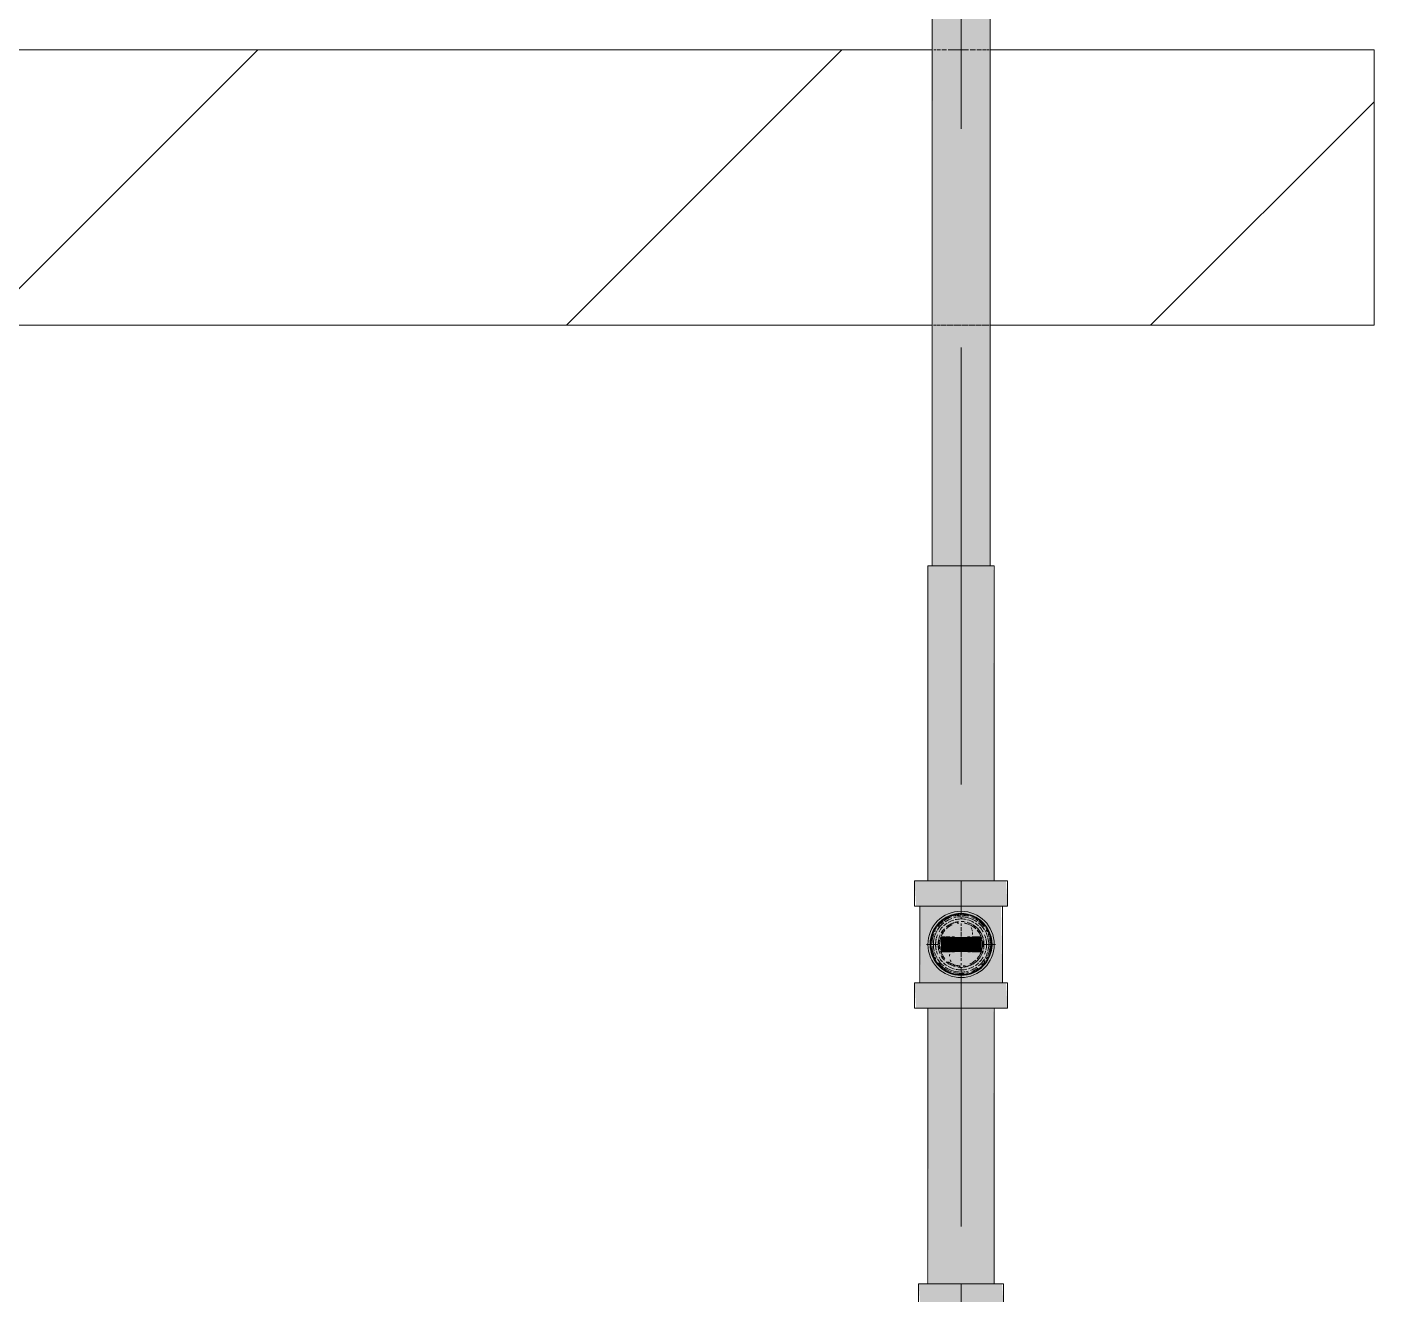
# Model space of a CAD drawing. Header units: millimetres. Extents: x -4000 to 187956, y -58990 to 162485.
# Drawn here: x 11471 to 12450, y 134196 to 135117 of the extents above; entities that cross this region are included whole.
import ezdxf

# ---------------------------------------------------------------- set-up
doc = ezdxf.new("R2010")
doc.units = ezdxf.units.MM
doc.linetypes.add('Dash 1_16_', pattern=[317.5, 158.75, -158.75])
for name, color, linetype, lineweight in [('A-WALL', 113, 'Continuous', 13), ('A-WALL-PATT', 111, 'Continuous', 13), ('F-SPRN', 3, 'Continuous', 9), ('P-PIPE', 3, 'Continuous', 9), ('P-PIPE-CNTR', 3, 'Continuous', 9)]:
    doc.layers.add(name, color=color, linetype=linetype, lineweight=lineweight)

# ---------------------------------------------------------------- blocks, each defined once
blk = doc.blocks.new('CMF2_NHAXUONG_A_rvt-1-FFS - TANG 1')
at = {"layer": 'A-WALL-PATT', "lineweight": 9}
h = blk.add_hatch(dxfattribs=at)
h.set_pattern_fill('FP_12', color=250, style=0, pattern_type=2)
h.set_pattern_definition([(45, (0, 0), (-212.13203, 212.13203), [])])
h.paths.add_polyline_path([(7950.14, 134900), (12450, 134900), (12450, 135100), (7950.14, 135100), (7950.14, 135076.24)])
at = {"layer": 'A-WALL', "color": 50, "lineweight": 15}
for p, q in [((12129.08, 135100), (10049.79, 135100)), ((12450, 135100), (12170.92, 135100)), ((12450, 134900), (12450, 135100)), ((9171.01, 134900), (12128.99, 134900)), ((12171.01, 134900), (12450, 134900))]:
    blk.add_line(p, q, dxfattribs=at)
at = {"layer": 'A-WALL', "color": 35, "lineweight": 15}
for p, q in [((12129.08, 135100), (11175.85, 135100)), ((12450, 135100), (12170.92, 135100)), ((12450, 135100), (12450, 134900)), ((9171.01, 134900), (12128.99, 134900)), ((12171.01, 134900), (12450, 134900))]:
    blk.add_line(p, q, dxfattribs=at)
at = {"layer": 'A-WALL', "color": 14, "lineweight": 15}
for p, q in [((12131.74, 135100), (12130.11, 135100)), ((12135.09, 135100), (12132.49, 135100)), ((12139.46, 135100), (12136.07, 135100)), ((12155.46, 135100), (12140.59, 135100)), ((12160.54, 135100), (12156.59, 135100)), ((12164.91, 135100), (12161.52, 135100)), ((12168.26, 135100), (12165.66, 135100)), ((12170.37, 135100), (12168.73, 135100)), ((12129.86, 134900), (12131.74, 134900)), ((12132.09, 134900), (12135.09, 134900)), ((12135.55, 134900), (12139.46, 134900)), ((12139.99, 134900), (12144.55, 134900)), ((12145.11, 134900), (12150, 134900)), ((12150.57, 134900), (12155.46, 134900)), ((12155.99, 134900), (12160.54, 134900)), ((12161, 134900), (12164.91, 134900)), ((12165.26, 134900), (12168.26, 134900)), ((12168.48, 134900), (12170.37, 134900))]:
    blk.add_line(p, q, dxfattribs=at)
at = {"layer": 'A-WALL', "color": 15, "lineweight": 15}
for p, q in [((12131.74, 135100), (12130.11, 135100)), ((12135.09, 135100), (12132.49, 135100)), ((12139.46, 135100), (12136.07, 135100)), ((12155.46, 135100), (12140.59, 135100)), ((12160.54, 135100), (12156.59, 135100)), ((12164.91, 135100), (12161.52, 135100)), ((12168.26, 135100), (12165.66, 135100)), ((12170.37, 135100), (12168.73, 135100)), ((12129.86, 134900), (12131.74, 134900)), ((12132.09, 134900), (12135.09, 134900)), ((12135.55, 134900), (12139.46, 134900)), ((12139.99, 134900), (12144.55, 134900)), ((12145.11, 134900), (12150, 134900)), ((12150.57, 134900), (12155.46, 134900)), ((12155.99, 134900), (12160.54, 134900)), ((12161, 134900), (12164.91, 134900)), ((12165.26, 134900), (12168.26, 134900)), ((12168.48, 134900), (12170.37, 134900))]:
    blk.add_line(p, q, dxfattribs=at)
blk = doc.blocks.new('Sprinkler_Up - DN20-V213-FFS - TANG 1')
at = {"layer": 'F-SPRN', "transparency": 33554534}
for points in [[(-22.24, 0), (-3.89, 0.74), (-1.73, 2.89), (-1.16, 3.47), (-0.42, 5.64), (0.58, 4.05), (1.16, 3.47), (1.73, 2.89), (4.63, 0), (22.24, 0), (17.99, 13.07), (6.87, 21.15), (-6.87, 21.15), (-17.99, 13.07), (-20.54, 5.23)], [(0, -16.67), (4.31, -16.1), (11.79, -11.79), (16.1, -4.31), (15.33, 5.64), (11.79, 11.79), (8.33, 14.44), (0, 16.67), (-4.31, 16.1), (-11.79, 11.79), (-16.1, 4.31), (-16.1, -4.31), (-11.79, -11.79), (-8.33, -14.44)], [(0, -15.6), (7.8, -13.51), (13.51, -7.8), (15.07, -4.04), (14.41, 5.64), (13.51, 7.8), (7.8, 13.51), (0, 15.6), (-7.8, 13.51), (-11.03, 11.03), (-15.07, 4.04), (-15.07, -4.04), (-11.03, -11.03), (-7.8, -13.51)], [(0, -21.15), (6.87, -21.15), (17.99, -13.07), (22.24, 0), (3.89, -0.74), (1.73, -2.89), (1.16, -3.47), (0.58, -4.05), (-0.58, -4.05), (-1.16, -3.47), (-1.73, -2.89), (-4.63, 0), (-22.24, 0), (-17.99, -13.07), (-6.87, -21.15)], [(-10.9, -5.48), (-10.9, 5.4), (-14.51, 5.4), (-14.51, -5.48)], [(-7.66, -5.48), (-7.66, 5.4), (-10.9, 5.4), (-10.9, -5.48)], [(0, -5.48), (0, 5.4), (-7.66, 5.4), (-7.66, -5.48)], [(0, 0), (5.71, 0), (2.85, 4.94), (-2.85, 4.94), (-5.71, 0)], [(-2.85, -4.94), (2.85, -4.94), (5.71, 0), (-5.71, 0)], [(0, 0), (4.63, 0), (0, 4.63), (-4.63, 0)], [(0, -4.63), (4.63, 0), (-4.63, 0)], [(0, -2.56), (1.34, 0), (-1.82, 0)], [(-1.34, 0), (1.82, 0), (0, 2.56)], [(7.66, -5.48), (7.66, 5.4), (0, 5.4), (0, -5.48)], [(10.9, -5.48), (10.9, 5.4), (7.66, 5.4), (7.66, -5.48)], [(14.51, -5.48), (14.51, 5.4), (10.9, 5.4), (10.9, -5.48)]]:
    blk.add_hatch(color=1, dxfattribs=at).paths.add_polyline_path(points)
at = {"layer": 'F-SPRN', "color": 1}
for p, q in [((-11.46, 5.4), (-14.51, 5.4)), ((-14.51, 5.4), (-11.26, 5.4)), ((-14.51, 5.4), (-14.51, 3.68)), ((-14.51, 3.25), (-14.51, 0)), ((-11.46, 5.4), (-11.46, 4.02)), ((-10.9, 1.94), (-10.9, 3.61)), ((-10.82, 5.4), (-8.03, 5.4)), ((-8.08, 5.4), (-10.82, 5.4)), ((-8.08, 5.4), (-8.08, 2.85)), ((-8.08, 2.46), (-8.08, 0.66)), ((-7.66, 4.78), (-7.66, 2.73)), ((-7.66, 4.78), (-7.66, 2.73)), ((-7.66, 2.09), (-7.66, 0.47)), ((-7.66, 2.09), (-7.66, 0.47)), ((-6.7, 5.4), (-4.74, 5.4)), ((-5.75, 3.75), (-5.75, 2.2)), ((-2.08, 0.04), (-2.08, 0)), ((-2.08, 0), (-2.08, -0.08)), ((0.02, 2.08), (-0.06, 2.08)), ((2.08, 0), (2.08, 0.08)), ((2.08, -0.04), (2.08, 0)), ((4.74, 5.4), (6.52, 5.4)), ((7.66, 5.2), (7.66, 2.73)), ((7.66, 5.2), (7.66, 2.73)), ((7.66, 2.28), (7.66, 0.45)), ((7.66, 2.28), (7.66, 0.45)), ((7.74, 5.4), (10.82, 5.4)), ((10.82, 5.4), (8.08, 5.4)), ((8.08, 5.4), (8.08, 2.85)), ((8.08, 2.46), (8.08, 0.42)), ((10.9, 5.4), (14.51, 5.4)), ((10.9, 3.61), (10.9, 0.2)), ((14.51, 5.4), (11.46, 5.4)), ((11.46, 5.4), (11.46, 4.02)), ((11.46, 3.01), (11.46, 0.16)), ((14.51, 5.4), (14.51, -5.48)), ((-14.51, -1.31), (-14.51, -3.68)), ((-11.13, -5.48), (-14.51, -5.48)), ((-14.51, -5.48), (-11.46, -5.48)), ((-10.9, -2.56), (-10.9, -1.31)), ((-10.81, -5.48), (-8.08, -5.48)), ((-7.77, -5.48), (-10.81, -5.48)), ((-8.08, -4.19), (-8.08, -5.48)), ((-7.66, -2.73), (-7.66, -3.99)), ((-7.66, -2.73), (-7.66, -3.99)), ((-6.96, -5.48), (-5.75, -5.48)), ((-4.8, -5.48), (-6.96, -5.48)), ((-5.75, -2.33), (-5.75, -3.75)), ((-2.05, -0.33), (-2.04, -0.41)), ((-2.04, -0.41), (-2.02, -0.49)), ((-2.02, -0.49), (-2, -0.57)), ((-2, -0.57), (-1.97, -0.65)), ((-1.97, -0.65), (-1.94, -0.73)), ((-1.94, -0.73), (-1.91, -0.81)), ((-1.91, -0.81), (-1.88, -0.88)), ((-1.88, -0.88), (-1.84, -0.96)), ((-1.84, -0.96), (-1.8, -1.03)), ((-1.8, -1.03), (-1.76, -1.1)), ((-1.76, -1.1), (-1.71, -1.17)), ((-1.71, -1.17), (-1.67, -1.24)), ((-1.67, -1.24), (-1.62, -1.31)), ((-1.62, -1.31), (-1.56, -1.37)), ((-1.56, -1.37), (-1.51, -1.43)), ((-1.51, -1.43), (-1.45, -1.49)), ((-1.45, -1.49), (-1.39, -1.55)), ((-1.39, -1.55), (-1.32, -1.6)), ((-1.32, -1.6), (-1.26, -1.65)), ((-1.26, -1.65), (-1.19, -1.7)), ((-1.19, -1.7), (-1.12, -1.75)), ((-1.12, -1.75), (-1.05, -1.79)), ((-1.05, -1.79), (-0.98, -1.83)), ((-0.98, -1.83), (-0.9, -1.87)), ((-0.9, -1.87), (-0.83, -1.9)), ((-0.83, -1.9), (-0.75, -1.94)), ((-0.75, -1.94), (-0.67, -1.96)), ((-0.67, -1.96), (-0.6, -1.99)), ((-0.6, -1.99), (-0.52, -2.01)), ((-0.52, -2.01), (-0.43, -2.03)), ((-0.43, -2.03), (-0.35, -2.05)), ((-0.35, -2.05), (-0.27, -2.06)), ((-0.27, -2.06), (-0.19, -2.07)), ((-0.19, -2.07), (-0.11, -2.07)), ((-0.11, -2.07), (-0.02, -2.08)), ((-0.02, -2.08), (0.06, -2.08)), ((0.06, -2.08), (0.14, -2.07)), ((0.14, -2.07), (0.23, -2.06)), ((0.23, -2.06), (0.31, -2.05)), ((0.31, -2.05), (0.39, -2.04)), ((0.39, -2.04), (0.47, -2.02)), ((0.47, -2.02), (0.55, -2)), ((0.55, -2), (0.63, -1.98)), ((0.63, -1.98), (0.71, -1.95)), ((0.71, -1.95), (0.79, -1.92)), ((0.79, -1.92), (0.86, -1.89)), ((0.86, -1.89), (0.94, -1.85)), ((0.94, -1.85), (1.01, -1.81)), ((1.01, -1.81), (1.08, -1.77)), ((1.08, -1.77), (1.15, -1.73)), ((1.15, -1.73), (1.22, -1.68)), ((1.22, -1.68), (1.29, -1.63)), ((1.29, -1.63), (1.35, -1.58)), ((1.35, -1.58), (1.41, -1.52)), ((1.41, -1.52), (1.47, -1.46)), ((1.47, -1.46), (1.53, -1.4)), ((1.53, -1.4), (1.59, -1.34)), ((1.59, -1.34), (1.64, -1.28)), ((1.64, -1.28), (1.69, -1.21)), ((1.69, -1.21), (1.74, -1.14)), ((1.74, -1.14), (1.78, -1.07)), ((1.78, -1.07), (1.82, -1)), ((1.82, -1), (1.86, -0.93)), ((1.86, -0.93), (1.9, -0.85)), ((1.9, -0.85), (1.93, -0.77)), ((1.93, -0.77), (1.96, -0.7)), ((1.96, -0.7), (1.98, -0.62)), ((1.98, -0.62), (2.01, -0.54)), ((2.01, -0.54), (2.03, -0.46)), ((2.03, -0.46), (2.04, -0.38)), ((2.04, -0.38), (2.06, -0.29)), ((2.06, -0.29), (2.07, -0.21)), ((2.07, -0.13), (2.08, -0.04)), ((2.07, -0.21), (2.07, -0.13)), ((6.96, -5.48), (4.8, -5.48)), ((5.75, -2.2), (5.75, -3.75)), ((5.75, -5.48), (6.96, -5.48)), ((7.66, -0.45), (7.66, -2.28)), ((7.66, -0.45), (7.66, -2.28)), ((7.66, -2.73), (7.66, -5.41)), ((7.66, -2.73), (7.66, -5.41)), ((10.81, -5.48), (7.74, -5.48)), ((8.08, -0.42), (8.08, -2.46)), ((8.08, -2.85), (8.08, -5.48)), ((8.08, -5.48), (10.81, -5.48)), ((10.9, -0.2), (10.9, -3.61)), ((14.51, -5.48), (10.9, -5.48)), ((11.46, -0.16), (11.46, -3.01)), ((11.46, -4.02), (11.46, -5.48)), ((11.46, -5.48), (14.51, -5.48))]:
    blk.add_line(p, q, dxfattribs=at)
at = {"layer": 'F-SPRN', "color": 1, "flags": 128}
for points in [[(-0.63, 1.98), (-0.71, 1.95), (-0.79, 1.92), (-0.86, 1.89), (-0.94, 1.85), (-1.01, 1.81), (-1.08, 1.77), (-1.15, 1.73), (-1.22, 1.68), (-1.29, 1.63), (-1.35, 1.58), (-1.41, 1.52), (-1.47, 1.46), (-1.53, 1.4), (-1.59, 1.34), (-1.64, 1.28), (-1.69, 1.21), (-1.74, 1.14), (-1.78, 1.07), (-1.82, 1), (-1.86, 0.93), (-1.9, 0.85), (-1.93, 0.77), (-1.96, 0.7), (-1.98, 0.62), (-2.01, 0.54), (-2.03, 0.46), (-2.04, 0.38), (-2.06, 0.29), (-2.07, 0.21), (-2.07, 0.13), (-2.08, 0.04)], [(-0.47, 2.02), (-0.55, 2), (-0.63, 1.98)], [(-0.06, 2.08), (-0.14, 2.07), (-0.23, 2.06), (-0.31, 2.05), (-0.39, 2.04), (-0.47, 2.02)], [(2.08, 0.08), (2.07, 0.17), (2.06, 0.25), (2.05, 0.33), (2.04, 0.41), (2.02, 0.49), (2, 0.57), (1.97, 0.65), (1.94, 0.73), (1.91, 0.81), (1.88, 0.88), (1.84, 0.96), (1.8, 1.03), (1.76, 1.1), (1.71, 1.17), (1.67, 1.24), (1.62, 1.31), (1.56, 1.37), (1.51, 1.43), (1.45, 1.49), (1.39, 1.55), (1.32, 1.6), (1.26, 1.65), (1.19, 1.7), (1.12, 1.75), (1.05, 1.79), (0.98, 1.83), (0.9, 1.87), (0.83, 1.9), (0.75, 1.94), (0.67, 1.96), (0.6, 1.99), (0.52, 2.01), (0.43, 2.03), (0.35, 2.05), (0.27, 2.06), (0.19, 2.07), (0.11, 2.07), (0.02, 2.08)], [(-2.08, -0.08), (-2.07, -0.17), (-2.06, -0.25), (-2.05, -0.33)]]:
    blk.add_lwpolyline(points, dxfattribs=at)
at = {"layer": 'F-SPRN', "color": 1}
for radius, start, end in [(22.24, 360, 180), (21.9, 108.26214, 125.75069), (21.9, 99.348, 107.90102), (21.9, 90.14502, 98.85032), (21.9, 72.55828, 89.46239), (21.9, 54.24931, 71.73786), (21.9, 144.76984, 164.22257), (21.9, 126.69417, 143.27011), (16.67, 136.72135, 149.93102), (16.67, 136.72135, 149.93102), (15.6, 138.42141, 150), (15.6, 138.42141, 150), (16.67, 121.41808, 130.57514), (16.67, 121.41808, 130.57514), (15.6, 120.52623, 133.2078), (15.6, 120.52623, 133.2078), (16.67, 106.59952, 120), (16.67, 106.59952, 120), (15.6, 114.43632, 119.98126), (15.6, 114.43632, 119.98126), (16.67, 96.41428, 105), (16.67, 96.41428, 105), (15.6, 95.57619, 100.68426), (15.6, 95.57619, 100.68426), (16.67, 83.06841, 90), (16.67, 83.06841, 90), (15.6, 75.57295, 80.58917), (15.6, 75.57295, 80.58917), (15.6, 67.56142, 74.5481), (15.6, 67.56142, 74.5481), (16.67, 60, 75), (16.67, 60, 75), (15.6, 60.01874, 65.56368), (15.6, 60.01874, 65.56368), (15.6, 46.7922, 60), (15.6, 46.7922, 60), (16.67, 49.42486, 58.58192), (16.67, 49.42486, 58.58192), (15.6, 30, 41.57859), (15.6, 30, 41.57859), (16.67, 30, 43.27865), (16.67, 30, 43.27865), (21.9, 36.72989, 53.30583), (21.9, 15.77743, 35.23016), (21.9, 165.67731, 179.2615), (16.67, 167.68021, 180), (16.67, 167.68021, 180), (16.67, 155.38786, 164.96934), (16.67, 155.38786, 164.96934), (15.6, 166.42653, 180), (15.6, 166.42653, 180), (15.6, 158.60683, 165), (15.6, 158.60683, 165), (15.6, 150.94093, 156.38455), (15.6, 150.94093, 156.38455), (4.63, 155.78319, 180), (4.63, 155.78319, 180), (4.63, 109.01924, 138.27027), (4.63, 109.01924, 138.27027), (2.56, 109.01924, 168.82781), (2.56, 109.01924, 168.82781), (2.04, 109.01924, 180), (4.63, 17.95923, 90), (4.63, 17.95923, 90), (3.81, 57.05771, 90), (2.56, 14.55988, 90), (2.56, 14.55988, 90), (2.04, 10.47029, 90), (3.81, 16.16047, 43.83585), (15.6, 23.61545, 29.56463), (15.6, 23.61545, 29.56463), (15.6, 15, 21.39317), (15.6, 15, 21.39317), (16.67, 15, 24.61214), (16.67, 15, 24.61214), (15.6, 360, 13.66176), (15.6, 0, 13.66176), (16.67, 360, 12.31979), (16.67, 0, 12.31979), (21.9, 0.7385, 14.32269), (22.24, 180, 360), (21.9, 180.7385, 194.32269), (21.9, 195.18491, 215.23016), (16.67, 180, 192.31979), (16.67, 180, 192.31979), (16.67, 195.03066, 204.61214), (16.67, 195.03066, 204.61214), (15.6, 181.90822, 193.66176), (15.6, 181.90822, 193.66176), (15.6, 197.33389, 209.56463), (15.6, 197.33389, 209.56463), (16.67, 210.06898, 223.27865), (16.67, 210.06898, 223.27865), (15.6, 212.54719, 221.57859), (15.6, 212.54719, 221.57859), (4.63, 197.95923, 0), (4.63, 197.95923, 360), (3.81, 196.16047, 360), (2.56, 191.16773, 270), (2.56, 191.16773, 270), (2.04, 190.47029, 270), (2.04, 270, 0), (2.56, 270, 0), (2.56, 270, 360), (15.6, 318.42141, 330), (15.6, 318.42141, 330), (16.67, 316.72135, 330), (16.67, 316.72135, 330), (15.6, 330.43537, 345), (15.6, 330.43537, 336.38455), (15.6, 339.61394, 345), (16.67, 335.38786, 345), (16.67, 335.38786, 345), (15.6, 346.33824, 360), (15.6, 346.33824, 360), (16.67, 347.68021, 360), (16.67, 347.68021, 360), (21.9, 324.76984, 344.81509), (21.9, 345.67731, 359.2615), (21.9, 216.72989, 233.30583), (21.9, 234.24931, 251.73786), (16.67, 229.42486, 238.58192), (16.67, 229.42486, 238.58192), (15.6, 233.79501, 240), (15.6, 233.79501, 240), (16.67, 240, 255), (16.67, 240, 255), (15.6, 240.01874, 254.5481), (15.6, 240.01874, 254.5481), (15.6, 255, 267.63996), (15.6, 255, 267.63996), (16.67, 263.06841, 270), (16.67, 263.06841, 270), (15.6, 275.57619, 280.68426), (15.6, 275.57619, 280.68426), (16.67, 276.41428, 285), (16.67, 276.41428, 285), (16.67, 286.59952, 300), (16.67, 286.59952, 300), (15.6, 294.43632, 299.98126), (15.6, 294.43632, 299.98126), (21.9, 288.26214, 305.75069), (15.6, 300, 313.2078), (15.6, 300, 313.2078), (16.67, 301.41808, 310.57514), (16.67, 301.41808, 310.57514), (21.9, 306.69417, 323.27011), (21.9, 252.55828, 269.46239), (21.9, 270.14502, 278.85032), (21.9, 279.348, 287.90102)]:
    blk.add_arc((0, 0), radius, start, end, dxfattribs=at)
blk = doc.blocks.new('Steel_Transition_Threaded_HoaPhat - Standard-V218-FFS - TANG 1')
at = {"layer": 'P-PIPE', "lineweight": 13, "transparency": 33554534}
h = blk.add_hatch(color=1, dxfattribs=at)
h.paths.add_polyline_path([(12150, 134427.59), (12155.83, 134428.35), (12161.25, 134430.6), (12165.91, 134434.18), (12169.49, 134438.84), (12171.74, 134444.26), (12172.5, 134450.09), (12171.74, 134455.91), (12169.49, 134461.34), (12165.91, 134466), (12161.25, 134469.57), (12155.83, 134471.82), (12150, 134472.59), (12144.18, 134471.82), (12138.75, 134469.57), (12134.09, 134466), (12130.52, 134461.34), (12128.24, 134455.73), (12127.5, 134450.09), (12128.27, 134444.26), (12130.52, 134438.84), (12134.09, 134434.18), (12138.75, 134430.6), (12144.18, 134428.35)])
h.paths.add_polyline_path([(12150, 134429.99), (12144.8, 134430.67), (12139.95, 134432.68), (12135.79, 134435.87), (12132.59, 134440.04), (12130.59, 134444.89), (12129.9, 134450.09), (12130.77, 134455.73), (12132.59, 134460.14), (12135.79, 134464.3), (12139.95, 134467.49), (12144.8, 134469.5), (12150, 134470.19), (12155.2, 134469.5), (12160.05, 134467.49), (12164.21, 134464.3), (12167.41, 134460.14), (12169.42, 134455.29), (12170.1, 134450.09), (12169.42, 134444.89), (12167.41, 134440.04), (12164.21, 134435.87), (12160.05, 134432.68), (12155.2, 134430.67)])
for points in [[(12150, 134429.99), (12150, 134433.69), (12141.8, 134435.88), (12135.8, 134441.89), (12133.6, 134450.09), (12135.8, 134458.29), (12141.8, 134464.29), (12150, 134466.49), (12150, 134470.19), (12144.8, 134469.5), (12139.95, 134467.49), (12135.79, 134464.3), (12132.59, 134460.14), (12130.59, 134455.29), (12129.9, 134450.09), (12130.59, 134444.89), (12132.59, 134440.04), (12135.79, 134435.87), (12139.95, 134432.68), (12144.8, 134430.67)], [(12150, 134429.99), (12155.2, 134430.67), (12160.05, 134432.68), (12164.21, 134435.87), (12167.41, 134440.04), (12169.42, 134444.89), (12170.1, 134450.09), (12169.23, 134455.73), (12167.41, 134460.14), (12164.21, 134464.3), (12160.05, 134467.49), (12155.2, 134469.5), (12150, 134470.19), (12150, 134466.49), (12158.2, 134464.29), (12164.2, 134458.29), (12166.4, 134450.09), (12164.2, 134441.89), (12158.2, 134435.88), (12150, 134433.69)], [(12150, 134431.59), (12154.79, 134432.22), (12159.25, 134434.07), (12163.08, 134437.01), (12166.02, 134440.84), (12167.87, 134445.3), (12168.5, 134450.09), (12167.52, 134455.73), (12166.02, 134459.34), (12163.08, 134463.17), (12159.25, 134466.11), (12154.79, 134467.96), (12150, 134468.59), (12145.21, 134467.96), (12140.75, 134466.11), (12136.92, 134463.17), (12132.49, 134455.73), (12132.13, 134454.88), (12131.5, 134450.09), (12132.13, 134445.3), (12133.98, 134440.84), (12136.92, 134437.01), (12140.75, 134434.07), (12145.21, 134432.22)]]:
    blk.add_hatch(color=1, dxfattribs=at).paths.add_polyline_path(points)
at = {"layer": 'P-PIPE', "color": 20, "lineweight": 13}
for radius, start, end in [(22.5, 90, 270), (22.5, 90, 165), (20.1, 90.52458, 98.50889), (22.5, 15, 90), (22.5, 270, 90), (20.1, 75.0607, 87.9279), (20.1, 128.8856, 148.15532), (18.5, 136.42974, 150), (18.5, 136.42974, 150), (18.5, 123.49758, 133.20406), (18.5, 123.49758, 133.20406), (20.1, 109.68592, 125.00431), (16.4, 121.07383, 128.0319), (18.5, 106.81896, 120), (18.5, 106.81896, 120), (16.4, 115.16067, 120), (16.4, 107.46566, 111.9681), (20.1, 100.99748, 105), (18.5, 91.43525, 103.20464), (18.5, 91.43525, 103.20464), (16.4, 96.21321, 104.60424), (18.5, 78.09865, 90), (18.5, 78.09865, 90), (18.5, 60, 75), (18.5, 60, 75), (16.4, 66.9681, 72.9388), (20.1, 54.99569, 75), (16.4, 50.47333, 56.63885), (18.5, 46.79594, 56.50242), (18.5, 46.79594, 56.50242), (20.1, 31.84468, 51.1144), (16.4, 30, 38.0319), (18.5, 30, 43.57026), (18.5, 30, 43.57026), (22.5, 165.46668, 225), (22.5, 165, 165.46668), (20.1, 166.04994, 193.95006), (20.1, 163.63858, 165), (20.1, 150, 162.74488), (18.5, 166.59392, 180), (18.5, 166.59392, 193.40608), (18.5, 157.6232, 165), (18.5, 162.12866, 165), (18.5, 157.6232, 162.12866), (16.4, 168.54674, 178.90628), (16.4, 143.54628, 150), (22.5, 315, 14.53332), (16.4, 0, 8.0319), (18.5, 17.87134, 22.3768), (18.5, 15, 22.3768), (20.1, 17.25512, 30), (18.5, 15, 17.87134), (18.5, 0, 13.40608), (18.5, 346.59392, 13.40608), (20.1, 15, 16.36142), (20.1, 346.04994, 13.95006), (22.5, 14.53332, 15), (20.1, 197.25512, 210), (18.5, 180, 193.40608), (18.5, 195, 202.3768), (18.5, 195, 202.3768), (16.4, 184.83933, 191.45326), (18.5, 210, 223.57026), (18.5, 210, 223.57026), (16.4, 210.66354, 216.45372), (18.5, 316.42974, 330), (18.5, 316.42974, 330), (16.4, 338.0319, 342.86912), (16.4, 353.54628, 0), (18.5, 337.6232, 345), (18.5, 337.6232, 345), (20.1, 330, 342.74488), (18.5, 346.59392, 0), (20.1, 211.84468, 231.1144), (22.5, 225, 270), (18.5, 226.79594, 236.50242), (18.5, 226.79594, 236.50242), (20.1, 234.99569, 255), (16.4, 230.47333, 236.63885), (18.5, 240, 255), (18.5, 240, 255), (16.4, 240, 246.59553), (16.4, 250.36294, 255), (18.5, 258.09865, 270), (18.5, 258.09865, 270), (16.4, 264.1652, 268.50595), (22.5, 270, 315), (18.5, 271.43525, 283.20464), (18.5, 271.43525, 283.20464), (16.4, 276.21321, 283.90628), (16.4, 287.46566, 291.9681), (18.5, 286.81896, 300), (18.5, 286.81896, 300), (16.4, 293.40447, 300), (20.1, 289.68592, 305.00431), (18.5, 303.49758, 313.20406), (18.5, 303.49758, 313.20406), (20.1, 308.8856, 328.15532), (20.1, 255.0607, 267.9279), (20.1, 270.52458, 278.50889), (20.1, 280.99748, 285)]:
    blk.add_arc((12150, 134450.09), radius, start, end, dxfattribs=at)

msp = doc.modelspace()

# ---------------------------------------------------------------- block references
at = {"lineweight": 5}
msp.add_blockref('CMF2_NHAXUONG_A_rvt-1-FFS - TANG 1', (0, 0), dxfattribs=at)

# ---------------------------------------------------------------- next in the draw order: hatches: boundary and pattern name
at = {"layer": 'P-PIPE', "lineweight": 5, "transparency": 33554534}
for points in [[(12150, 134725.09), (12150, 136406.48), (12128.92, 136406.48), (12129.64, 134725.09), (12144.55, 134725.09)], [(12150, 134725.09), (12171.08, 134725.09), (12170.37, 136406.48), (12150, 136406.48), (12150, 135076.24)]]:
    msp.add_hatch(color=1, dxfattribs=at).paths.add_polyline_path(points)
at = {"layer": 'P-PIPE', "transparency": 33554534}
for points in [[(12126.69, 134496.38), (12150, 134496.38), (12150, 134725.09), (12125.87, 134725.09), (12125.87, 134496.38)], [(12173.31, 134496.38), (12174.13, 134496.38), (12173.31, 134725.09), (12150, 134725.09), (12150, 134496.38), (12170.9, 134496.38)], [(12141.26, 134477.95), (12150, 134477.95), (12150, 134496.38), (12116.21, 134496.38), (12117.37, 134477.95), (12133.11, 134477.95)], [(12150, 134477.95), (12183.79, 134477.95), (12182.64, 134496.38), (12150, 134496.38), (12150, 134492.23)], [(12124.02, 134422.27), (12150, 134422.27), (12150, 134428.94), (12142.55, 134430.29), (12136.29, 134433.98), (12131.74, 134439.41), (12129.2, 134446.29), (12129.88, 134455.73), (12131.74, 134460.76), (12136.3, 134466.19), (12142.55, 134469.88), (12150, 134471.24), (12150, 134477.95), (12120, 134477.95), (12121.02, 134422.27)], [(12150, 134425.98), (12156.24, 134426.8), (12162.06, 134429.21), (12167.05, 134433.04), (12170.88, 134438.03), (12173.29, 134443.85), (12174.11, 134450.09), (12173.29, 134456.33), (12170.88, 134462.14), (12167.05, 134467.14), (12162.06, 134470.97), (12156.24, 134473.38), (12150, 134474.2), (12143.76, 134473.38), (12137.95, 134470.97), (12132.95, 134467.14), (12129.12, 134462.14), (12126.63, 134455.73), (12125.89, 134450.09), (12126.71, 134443.85), (12129.12, 134438.03), (12132.95, 134433.04), (12137.95, 134429.21), (12143.76, 134426.8)], [(12180, 134422.27), (12178.98, 134477.95), (12150, 134477.95), (12150, 134471.24), (12157.45, 134469.88), (12163.71, 134466.19), (12168.26, 134460.76), (12170.81, 134453.9), (12170.81, 134446.29), (12168.26, 134439.41), (12163.71, 134433.98), (12157.45, 134430.29), (12150, 134428.94), (12150, 134422.27), (12178.98, 134422.27)], [(12141.65, 134435.62), (12142.77, 134437.56), (12141.65, 134441.74), (12142.77, 134445.91), (12145.83, 134448.97), (12157.23, 134454.26), (12158.35, 134458.44), (12157.23, 134462.61), (12155.91, 134464.34), (12150, 134466.79), (12141.65, 134464.55), (12135.54, 134458.44), (12133.3, 134450.09), (12135.54, 134441.74), (12138.19, 134438.28)], [(12150, 134433.39), (12158.35, 134435.62), (12161.81, 134438.28), (12166.13, 134445.76), (12166.13, 134454.41), (12161.81, 134461.9), (12158.35, 134464.55), (12150, 134466.79), (12145.68, 134466.22), (12138.19, 134461.9), (12133.87, 134454.41), (12133.87, 134445.76), (12138.19, 134438.28), (12141.65, 134435.62)], [(12141.26, 134403.84), (12150, 134403.84), (12150, 134422.27), (12116.21, 134422.27), (12117.37, 134403.84), (12133.11, 134403.84)], [(12183.79, 134403.84), (12182.64, 134422.27), (12150, 134422.27), (12150, 134403.84), (12182.64, 134403.84)], [(12143.76, 134203.51), (12150, 134203.51), (12150, 134403.84), (12125.87, 134403.84), (12126.69, 134203.51), (12137.94, 134203.51)], [(12150, 134203.51), (12174.13, 134203.51), (12173.31, 134403.84), (12150, 134403.84), (12150, 134346.22)], [(12150, 134188.61), (12180.8, 134188.61), (12179.75, 134203.51), (12119.2, 134203.51), (12120.25, 134188.61), (12142.03, 134188.61)]]:
    msp.add_hatch(color=1, dxfattribs=at).paths.add_polyline_path(points)

# ---------------------------------------------------------------- next in the draw order: linework, layer by layer
at = {"layer": 'P-PIPE', "color": 20, "lineweight": 13}
for p, q in [((12128.92, 136406.48), (12128.92, 134725.09)), ((12171.08, 134725.09), (12171.08, 136406.48)), ((12125.87, 134725.09), (12125.87, 134496.38)), ((12174.13, 134725.09), (12125.87, 134725.09)), ((12174.13, 134496.38), (12174.13, 134725.09)), ((12116.21, 134496.38), (12116.21, 134477.95)), ((12125.83, 134496.38), (12116.21, 134496.38)), ((12150, 134496.38), (12116.21, 134496.38)), ((12125.87, 134496.38), (12132.94, 134496.38)), ((12132.92, 134496.38), (12126.64, 134496.38)), ((12133.09, 134496.38), (12166.91, 134496.38)), ((12141.26, 134496.38), (12133.11, 134496.38)), ((12150, 134496.38), (12141.26, 134496.38)), ((12158.75, 134496.38), (12150, 134496.38)), ((12183.79, 134496.38), (12150, 134496.38)), ((12166.9, 134496.38), (12158.75, 134496.38)), ((12167.06, 134496.38), (12174.13, 134496.38)), ((12173.37, 134496.38), (12167.08, 134496.38)), ((12183.79, 134496.38), (12174.17, 134496.38)), ((12183.79, 134477.95), (12183.79, 134496.38)), ((12116.21, 134477.95), (12119.82, 134477.95)), ((12116.21, 134477.95), (12150, 134477.95)), ((12120, 134477.95), (12120, 134422.27)), ((12121.02, 134477.95), (12120, 134477.95)), ((12141.21, 134477.95), (12120, 134477.95)), ((12120.98, 134477.95), (12126.11, 134477.95)), ((12124.02, 134477.95), (12121.02, 134477.95)), ((12128.79, 134477.95), (12124.02, 134477.95)), ((12126.11, 134477.95), (12133.11, 134477.95)), ((12135, 134477.95), (12128.79, 134477.95)), ((12133.11, 134477.95), (12141.26, 134477.95)), ((12141.21, 134477.95), (12135, 134477.95)), ((12142.22, 134477.95), (12150, 134477.95)), ((12150, 134477.95), (12142.24, 134477.95)), ((12150, 134477.95), (12142.24, 134477.95)), ((12150, 134477.95), (12157.79, 134477.95)), ((12150, 134477.95), (12183.79, 134477.95)), ((12157.77, 134477.95), (12150, 134477.95)), ((12157.77, 134477.95), (12150, 134477.95)), ((12158.75, 134477.95), (12166.9, 134477.95)), ((12165, 134477.95), (12158.79, 134477.95)), ((12180, 134477.95), (12158.79, 134477.95)), ((12171.21, 134477.95), (12165, 134477.95)), ((12166.9, 134477.95), (12173.89, 134477.95)), ((12175.98, 134477.95), (12171.21, 134477.95)), ((12173.89, 134477.95), (12176.2, 134477.95)), ((12178.98, 134477.95), (12175.98, 134477.95)), ((12177.28, 134477.95), (12179.03, 134477.95)), ((12180, 134477.95), (12178.98, 134477.95)), ((12180, 134422.27), (12180, 134477.95)), ((12180.18, 134477.95), (12183.79, 134477.95)), ((12116.21, 134422.27), (12116.21, 134403.84)), ((12119.82, 134422.27), (12116.21, 134422.27)), ((12150, 134422.27), (12116.21, 134422.27)), ((12120, 134422.27), (12121.02, 134422.27)), ((12120, 134422.27), (12141.21, 134422.27)), ((12126.11, 134422.27), (12120.98, 134422.27)), ((12121.02, 134422.27), (12124.02, 134422.27)), ((12124.02, 134422.27), (12128.79, 134422.27)), ((12133.11, 134422.27), (12126.11, 134422.27)), ((12128.79, 134422.27), (12135, 134422.27)), ((12141.26, 134422.27), (12133.11, 134422.27)), ((12135, 134422.27), (12141.21, 134422.27)), ((12150, 134422.27), (12142.22, 134422.27)), ((12142.24, 134422.27), (12150, 134422.27)), ((12142.24, 134422.27), (12150, 134422.27)), ((12157.79, 134422.27), (12150, 134422.27)), ((12183.79, 134422.27), (12150, 134422.27)), ((12150, 134422.27), (12157.77, 134422.27)), ((12150, 134422.27), (12157.77, 134422.27)), ((12166.9, 134422.27), (12158.75, 134422.27)), ((12158.79, 134422.27), (12165, 134422.27)), ((12158.79, 134422.27), (12180, 134422.27)), ((12165, 134422.27), (12171.21, 134422.27)), ((12173.89, 134422.27), (12166.9, 134422.27)), ((12171.21, 134422.27), (12175.98, 134422.27)), ((12176.2, 134422.27), (12173.89, 134422.27)), ((12175.98, 134422.27), (12178.98, 134422.27)), ((12179.03, 134422.27), (12177.28, 134422.27)), ((12178.98, 134422.27), (12180, 134422.27)), ((12183.79, 134422.27), (12180.18, 134422.27)), ((12183.79, 134403.84), (12183.79, 134422.27)), ((12116.21, 134403.84), (12125.83, 134403.84)), ((12116.21, 134403.84), (12150, 134403.84)), ((12125.87, 134403.84), (12125.87, 134203.51)), ((12132.94, 134403.84), (12125.87, 134403.84)), ((12126.64, 134403.84), (12132.92, 134403.84)), ((12166.91, 134403.84), (12133.09, 134403.84)), ((12133.11, 134403.84), (12141.26, 134403.84)), ((12141.26, 134403.84), (12150, 134403.84)), ((12150, 134403.84), (12158.75, 134403.84)), ((12150, 134403.84), (12183.79, 134403.84)), ((12158.75, 134403.84), (12166.9, 134403.84)), ((12174.13, 134403.84), (12167.06, 134403.84)), ((12167.08, 134403.84), (12173.37, 134403.84)), ((12174.13, 134203.51), (12174.13, 134403.84)), ((12174.17, 134403.84), (12183.79, 134403.84)), ((12119.2, 134203.51), (12119.2, 134188.61)), ((12180.8, 134203.51), (12119.2, 134203.51)), ((12125.66, 134203.51), (12119.2, 134203.51)), ((12125.87, 134203.51), (12128.05, 134203.51)), ((12128.22, 134203.51), (12126.52, 134203.51)), ((12134.6, 134203.51), (12129.03, 134203.51)), ((12129.1, 134203.51), (12170.9, 134203.51)), ((12142.03, 134203.51), (12134.6, 134203.51)), ((12150, 134203.51), (12142.03, 134203.51)), ((12157.97, 134203.51), (12150, 134203.51)), ((12165.4, 134203.51), (12157.97, 134203.51)), ((12170.98, 134203.51), (12165.4, 134203.51)), ((12173.49, 134203.51), (12171.78, 134203.51)), ((12171.96, 134203.51), (12174.13, 134203.51)), ((12180.8, 134203.51), (12174.34, 134203.51)), ((12180.8, 134188.61), (12180.8, 134203.51))]:
    msp.add_line(p, q, dxfattribs=at)
for radius, start, end in [(24.11, 90, 270), (24.11, 90, 270), (21.15, 108.86794, 125.8689), (21.15, 99.73096, 105), (21.15, 90, 98.02109), (24.11, 270, 90), (24.11, 270, 90), (21.15, 75, 87.77075), (21.15, 151.08761, 154.60131), (21.15, 137.22925, 141.84041), (21.15, 128.02109, 135), (21.15, 62.22925, 68.02109), (21.15, 54.1311, 60), (21.15, 38.15959, 51.97891), (21.15, 25.39869, 30), (21.15, 165.7378, 177.97577), (21.15, 164.505, 165), (21.15, 158.02109, 164.505), (21.15, 15.495, 21.97891), (21.15, 15, 15.495), (21.15, 2.02423, 12.77075), (21.15, 183.55655, 194.2622), (21.15, 195, 203.02109), (21.15, 205.39869, 210), (21.15, 330, 334.60131), (21.15, 336.97891, 345), (21.15, 345.7378, 357.97577), (21.15, 219.34883, 233.02109), (21.15, 234.42362, 245.57638), (21.15, 291.97891, 305.8689), (21.15, 315, 320.07251), (21.15, 321.97891, 326.1637), (21.15, 246.97891, 251.13206), (21.15, 255, 270), (21.15, 270, 276.97891), (21.15, 279.73096, 285)]:
    msp.add_arc((12150, 134450.09), radius, start, end, dxfattribs=at)
at = {"layer": 'P-PIPE', "color": 1}
for centre, radius, start, end in [((12150, 134458.44), 8.35, 69.00268, 79.23689), ((12150, 134458.44), 8.35, 20.12852, 29.04129), ((12150, 134458.44), 8.35, 8.03848, 17.99182), ((12150, 134450.09), 16.7, 46.03173, 57.20298), ((12150, 134450.09), 16.7, 39.30923, 45.28459), ((12150, 134450.09), 16.7, 32.30315, 39.29548), ((12150, 134450.09), 16.7, 170.11075, 177.20298), ((12150, 134450.09), 16.7, 157.579, 164.27217), ((12150, 134458.44), 8.35, 316.31827, 330), ((12150, 134458.44), 8.35, 352.28242, 1.67175), ((12150, 134450.09), 16.7, 23.40688, 31.09738), ((12150, 134450.09), 16.7, 16.93755, 22.421), ((12150, 134450.09), 16.7, 4.30926, 9.88925), ((12150, 134450.09), 16.7, 182.79702, 189.88925), ((12150, 134450.09), 16.7, 190.21536, 195.24866), ((12150, 134441.74), 8.35, 172.0327, 181.54073), ((12150, 134441.74), 8.35, 131.03659, 150), ((12150, 134441.74), 8.35, 115.68061, 125.5287), ((12150, 134441.74), 8.35, 100.68419, 114.03868), ((12150, 134441.74), 8.35, 90, 100.68419), ((12150, 134458.44), 8.35, 270, 280.68419), ((12150, 134450.09), 16.7, 328.90262, 336.68603), ((12150, 134450.09), 16.7, 337.26355, 343.06245), ((12150, 134450.09), 16.7, 231.87263, 237.20298), ((12150, 134441.74), 8.35, 199.90038, 209.04129), ((12150, 134441.74), 8.35, 226.69983, 237.8461), ((12150, 134441.74), 8.35, 249.00268, 259.23689), ((12150, 134450.09), 16.7, 264.66265, 273.52882), ((12150, 134450.09), 16.7, 308.12737, 313.96827), ((12150, 134450.09), 16.7, 314.71541, 320.69077)]:
    msp.add_arc(centre, radius, start, end, dxfattribs=at)
at = {"layer": 'P-PIPE-CNTR', "color": 1, "linetype": 'Dash 1_16_'}
for p, q in [((12150, 134725.09), (12150, 136406.48)), ((12150, 134725.09), (12150, 136406.48)), ((12150, 134725.09), (12150, 134496.38)), ((12150, 134725.09), (12150, 134496.38)), ((12150, 134472.59), (12150, 134475.09)), ((12150, 134471.24), (12150, 134472.59)), ((12150, 134468.59), (12150, 134470.19)), ((12150, 134463.6), (12150, 134465.19)), ((12150, 134459.81), (12150, 134462.57)), ((12150, 134455.73), (12150, 134459.1)), ((12150, 134452.65), (12150, 134454.27)), ((12150, 134450.09), (12150, 134452.14)), ((12125, 134450.09), (12127.5, 134450.09)), ((12127.76, 134450.09), (12131.5, 134450.09)), ((12131.5, 134450.09), (12133.3, 134450.09)), ((12136.92, 134450.09), (12140.4, 134450.09)), ((12140.43, 134450.09), (12142.35, 134450.09)), ((12145.38, 134450.09), (12147.61, 134450.09)), ((12148.66, 134450.09), (12150, 134450.09)), ((12150, 134448.03), (12150, 134450.09)), ((12150, 134450.09), (12151.34, 134450.09)), ((12150, 134445.91), (12150, 134447.53)), ((12150, 134441.08), (12150, 134444.61)), ((12151.82, 134450.09), (12154.63, 134450.09)), ((12155.71, 134450.09), (12163.52, 134450.09)), ((12166.4, 134450.09), (12168.5, 134450.09)), ((12168.5, 134450.09), (12172.24, 134450.09)), ((12172.5, 134450.09), (12175, 134450.09)), ((12150, 134438.11), (12150, 134440.36)), ((12150, 134434.98), (12150, 134436.48)), ((12150, 134432.22), (12150, 134433.42)), ((12150, 134429.99), (12150, 134431.59)), ((12150, 134427.59), (12150, 134428.93)), ((12150, 134425.09), (12150, 134427.59)), ((12150, 134403.84), (12150, 134203.51)), ((12150, 134403.84), (12150, 134203.51))]:
    msp.add_line(p, q, dxfattribs=at)
at = {"layer": 'P-PIPE-CNTR', "color": 20, "lineweight": 13}
for p, q in [((12150, 134474.2), (12150, 134496.38)), ((12150, 134471.24), (12150, 134472.56)), ((12150, 134468.59), (12150, 134470.19)), ((12150, 134463.6), (12150, 134465.19)), ((12150, 134459.81), (12150, 134462.57)), ((12150, 134455.73), (12150, 134459.1)), ((12150, 134452.65), (12150, 134454.27)), ((12150, 134450.09), (12150, 134452.14)), ((12150, 134448.03), (12150, 134450.09)), ((12150, 134446.12), (12150, 134447.53)), ((12150, 134441.08), (12150, 134444.61)), ((12150, 134438.11), (12150, 134440.1)), ((12150, 134435.28), (12150, 134436.48)), ((12150, 134429.99), (12150, 134431.59)), ((12150, 134427.59), (12150, 134428.93)), ((12150, 134425.98), (12150, 134427.59)), ((12150, 134403.84), (12150, 134425.98)), ((12150, 134203.51), (12150, 134148.91))]:
    msp.add_line(p, q, dxfattribs=at)

# ---------------------------------------------------------------- next in the draw order: block references
at = {"layer": 'F-SPRN', "color": 1}
msp.add_blockref('Sprinkler_Up - DN20-V213-FFS - TANG 1', (12150, 134450.09), dxfattribs=at)
at = {"layer": 'P-PIPE', "color": 20, "lineweight": 13}
msp.add_blockref('Steel_Transition_Threaded_HoaPhat - Standard-V218-FFS - TANG 1', (0, 0), dxfattribs=at)

doc.saveas('drawing.dxf')
